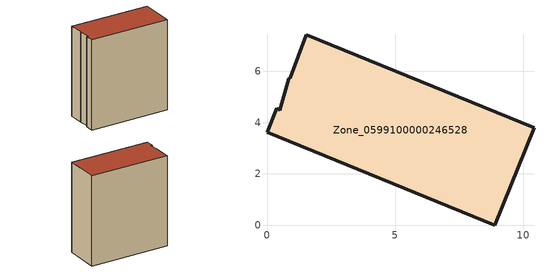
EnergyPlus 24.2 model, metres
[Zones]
Zone_0599100000246528
 floor ground (C_G): 0.38,4.56 0.5,4.48 0.85,5.72 0.91,5.76 1.54,7.43 10.42,3.81 8.88,0 0,3.62 z0
 wall outside (C_F): 8.88,0 10.42,3.81 1.54,7.43 0.91,5.76 0.85,5.72 0.5,4.48 0.38,4.56 0,3.62 8.88,0 z0:10.79
 roof outside (C_R): 0.5,4.48 0.38,4.56 0,3.62 8.88,0 10.42,3.81 1.54,7.43 0.91,5.76 0.85,5.72 z10.79
[BUILDING]
Pand.0599100000246528: North Axis=0; Terrain=City; Loads Convergence Tolerance Value=0.04; Temperature Convergence Tolerance Value=0.4; Solar Distribution=FullExterior; Maximum Number of Warmup Days=25; Minimum Number of Warmup Days=1
[Site:Location]
Rotterdam.The.Hague.AP_ZH_NLD Design_Conditions: Latitude=51.96; Longitude=4.45; Time Zone=1; Elevation=-4.5
[SITE:GROUNDTEMPERATURE:BUILDINGSURFACE]
18, 18, 18, 18, 18, 18, 18, 18, 18, 18, 18, 18
[MATERIAL] Thermal Absorptance=0.9; Solar Absorptance=0.7; Visible Absorptance=0.7
Name | Roughness | Thickness | Conductivity | Density | Specific Heat
G.TI.1975-1991 | MediumSmooth | 0.15 | 0.288461 | 540 | 1210
F.TI.1975-1991 | Rough | 0.3 | 0.230769 | 1920 | 840
R.TI.1975-1991 | MediumRough | 0.2 | 0.153846 | 1500 | 1000
[CONSTRUCTION]
C_G: G.TI.1975-1991
C_F: F.TI.1975-1991
C_R: R.TI.1975-1991
[ZONE]
Zone_0599100000246528: Type=1; Multiplier=1; Ceiling Height=Autocalculate; Volume=Autocalculate; Floor Area=autocalculate; Part of Total Floor Area=Yes
[ZONEINFILTRATION:DESIGNFLOWRATE]
Infil_Zone_0599100000246528: Zone or ZoneList or Space or SpaceList=Zone_0599100000246528; Schedule=AlwaysOn; Design Flow Rate Calculation Method=Flow/Area; Flow Rate per Floor Area=0.003; Constant Term Coefficient=1; Temperature Term Coefficient=0; Velocity Term Coefficient=0; Velocity Squared Term Coefficient=0
[HVACTEMPLATE:ZONE:IDEALLOADSAIRSYSTEM]
Zone_0599100000246528: Maximum Heating Supply Air Temperature=50; Minimum Cooling Supply Air Temperature=13; Maximum Heating Supply Air Humidity Ratio=0.0156; Minimum Cooling Supply Air Humidity Ratio=0.0077; Heating Limit=NoLimit; Cooling Limit=NoLimit; Dehumidification Control Type=ConstantSensibleHeatRatio; Cooling Sensible Heat Ratio=0.7; Dehumidification Setpoint=60; Humidification Control Type=None; Humidification Setpoint=30; Outdoor Air Method=None; Outdoor Air Flow Rate per Person=0.00944; Outdoor Air Flow Rate per Zone Floor Area=0; Outdoor Air Flow Rate per Zone=0; Demand Controlled Ventilation Type=None; Outdoor Air Economizer Type=NoEconomizer; Heat Recovery Type=None; Sensible Heat Recovery Effectiveness=0.7; Latent Heat Recovery Effectiveness=0.65
[ZONECONTROL:THERMOSTAT]
ThermostatControl_Zone_0599100000246528: Zone or ZoneList=Zone_0599100000246528; Control Type Schedule=DualSetpointControlType; Control 1=Thermostat_Zone_0599100000246528; Temperature Difference Between Cutout And Setpoint=0
[THERMOSTATSETPOINT:DUALSETPOINT]
Thermostat_Zone_0599100000246528: Heating Setpoint Temperature Schedule=HeatingSetpoint_Zone_0599100000246528; Cooling Setpoint Temperature Schedule=CoolingSetpoint_Zone_0599100000246528
[SCHEDULE:COMPACT]
HeatingSetpoint_Zone_0599100000246528: Through: 12/31, For: AllDays, Until: 24:00, 21
CoolingSetpoint_Zone_0599100000246528: Through: 12/31, For: AllDays, Until: 24:00, 24
DualSetpointControlType: Through: 12/31, For: AllDays, Until: 24:00, 4
AlwaysOn: Through: 12/31, For: AllDays, Until: 24:00, 1
